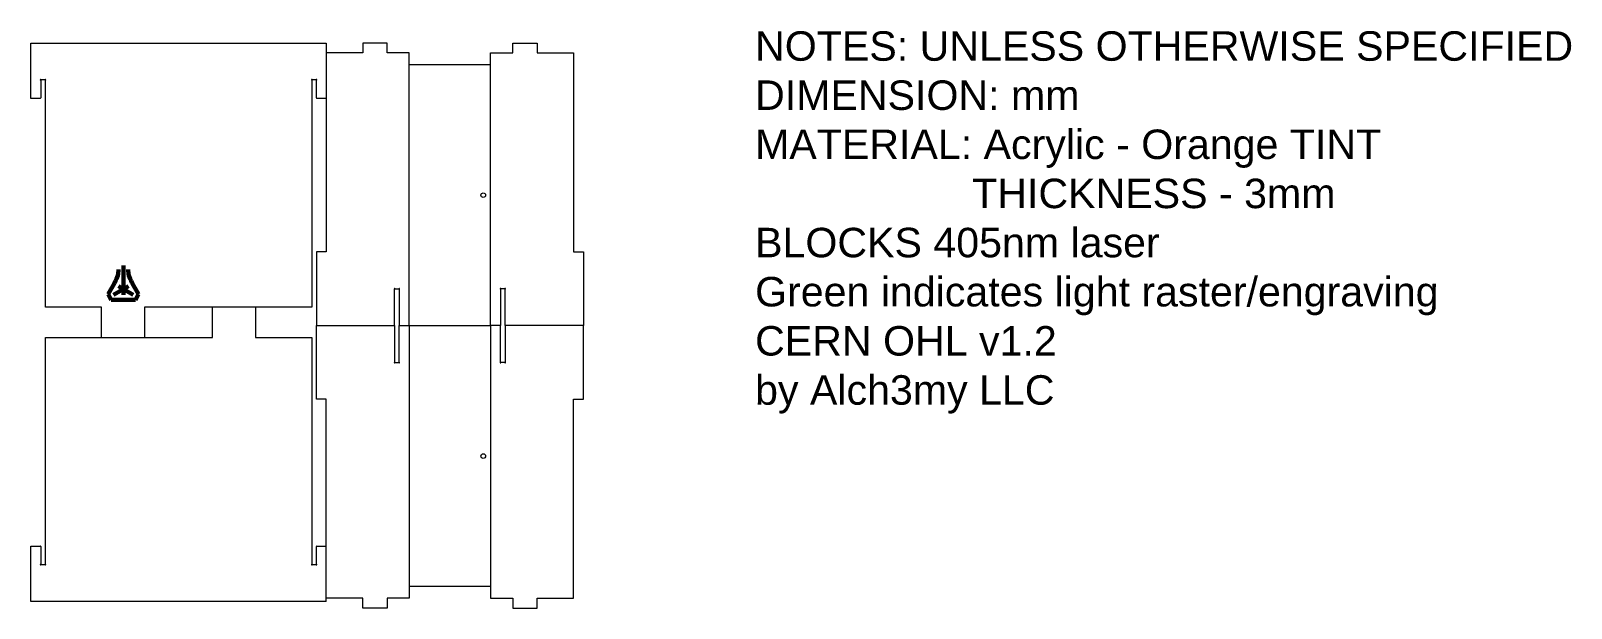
# Model space of a CAD drawing. Header units: millimetres. Extents: x -192 to 854, y -191 to 200.
import ezdxf

# ---------------------------------------------------------------- set-up
doc = ezdxf.new("R2010")
doc.units = ezdxf.units.MM
doc.layers.get('0').update_dxf_attribs({"lineweight": 25, "true_color": 0xffffff})
doc.styles.add('textstyle0', font='')
doc.styles.get('textstyle0').set_extended_font_data('Arial')

# ---------------------------------------------------------------- blocks, each defined once
blk = doc.blocks.new('Alch3my')
at = {"color": 3, "lineweight": 106, "true_color": 0x00ff00}
for p, q in [((0, -0.9), (0, -42.6)), ((-12.7, -25.9), (-21.6, -41.4)), ((-13.9, -42.7), (7.1, -30.4)), ((13.9, -42.5), (-7.1, -30.3)), ((12.6, -25.9), (21.5, -41.4)), ((-17.2, -49.5), (0, -49.5)), ((17.1, -49.5), (0, -49.5))]:
    blk.add_line(p, q, dxfattribs=at)
at = {"color": 3, "linetype": 'Continuous', "lineweight": 106, "true_color": 0x00ff00}
for p, q in [((-21.6, -41.4), (-17.2, -49.5)), ((21.5, -41.4), (17.1, -49.5))]:
    blk.add_line(p, q, dxfattribs=at)
at = {"color": 3, "lineweight": 106, "true_color": 0x00ff00}
blk.add_ellipse((0.1, -34.5), major_axis=(1.84, 0.01), ratio=0.742524, dxfattribs=at)
for points in [[(-6.9, -6.6), (-7, -13), (-7.8, -16.6), (-12.7, -25.9)], [(6.8, -6.6), (6.9, -13), (7.7, -16.6), (12.6, -25.9)]]:
    blk.add_open_spline(points, degree=3, dxfattribs=at)

msp = doc.modelspace()

# ---------------------------------------------------------------- linework, layer by layer
for p, q in [((-192, 154.5), (-192, 192)), ((-192, 192), (8.74, 192)), ((8.74, 192), (8.74, 50.28)), ((50.04, 192), (33.52, 192)), ((33.52, 192), (33.52, 185.28)), ((50.04, 185.28), (50.04, 192)), ((135.35, 185.28), (135.35, 192)), ((135.35, 192), (151.87, 192)), ((151.87, 192), (151.87, 185.28)), ((33.52, 185.28), (8.74, 185.28)), ((65.02, 185.28), (50.04, 185.28)), ((65.02, 0.28), (65.02, 185.28)), ((120.37, 0.28), (120.37, 185.28)), ((120.37, 185.28), (135.35, 185.28)), ((151.87, 185.28), (176.65, 185.28)), ((176.65, 185.28), (176.65, 50.28)), ((120.37, 177.28), (65.02, 177.28)), ((-185.28, 166.75), (-185.28, 154.75)), ((-182.38, 167), (-185.03, 167)), ((-182.13, 12.88), (-182.13, 166.75)), ((-1.13, 166.75), (-1.13, 12.88)), ((1.77, 167), (-0.88, 167)), ((2.02, 154.75), (2.02, 166.75)), ((-185.53, 154.5), (-192, 154.5)), ((8.74, 154.5), (2.27, 154.5)), ((8.74, 50.28), (2.02, 50.28)), ((2.02, 50.28), (2.02, 0.28)), ((176.65, 50.28), (183.37, 50.28)), ((183.37, 50.28), (183.37, 0.28)), ((55.15, 0.28), (55.15, 25.03)), ((55.4, 25.28), (58.05, 25.28)), ((58.3, 25.03), (58.3, 0.28)), ((127.09, 25.03), (127.09, 0.28)), ((129.99, 25.28), (127.34, 25.28)), ((130.24, 0.28), (130.24, 25.03)), ((-143.98, 12.88), (-182.13, 12.88)), ((-143.98, -7.72), (-143.98, 12.88)), ((-1.13, 12.88), (-114.78, 12.88)), ((-114.78, 12.88), (-114.78, -7.72)), ((-68.48, -7.72), (-68.48, 12.88)), ((-39.28, 12.88), (-39.28, -7.72)), ((2.02, -49.72), (2.02, 0.28)), ((2.02, 0.28), (55.15, 0.28)), ((55.15, 0.28), (55.15, -24.47)), ((58.3, -24.47), (58.3, 0.28)), ((58.3, 0.28), (65.02, 0.28)), ((65.02, 0.28), (65.02, -184.72)), ((65.02, 0.28), (120.37, 0.28)), ((120.37, 0.28), (120.37, -184.72)), ((127.09, 0.28), (120.37, 0.28)), ((127.09, -24.47), (127.09, 0.28)), ((183.37, 0.28), (130.24, 0.28)), ((130.24, 0.28), (130.24, -24.47)), ((183.37, -49.72), (183.37, 0.28)), ((-182.13, -161.59), (-182.13, -7.72)), ((-182.13, -7.72), (-68.48, -7.72)), ((-39.28, -7.72), (-1.13, -7.72)), ((-1.13, -7.72), (-1.13, -161.59)), ((55.4, -24.72), (58.05, -24.72)), ((129.99, -24.72), (127.34, -24.72)), ((8.74, -49.72), (2.02, -49.72)), ((8.74, -186.84), (8.74, -49.72)), ((176.65, -184.72), (176.65, -49.72)), ((176.65, -49.72), (183.37, -49.72)), ((-192, -186.84), (-192, -149.34)), ((-192, -149.34), (-185.53, -149.34)), ((-185.28, -149.59), (-185.28, -161.59)), ((2.02, -161.59), (2.02, -149.59)), ((2.27, -149.34), (8.74, -149.34)), ((-185.03, -161.84), (-182.38, -161.84)), ((-0.88, -161.84), (1.77, -161.84)), ((120.37, -176.72), (65.02, -176.72)), ((8.74, -186.84), (-192, -186.84)), ((33.52, -184.72), (8.74, -184.72)), ((33.52, -191.44), (33.52, -184.72)), ((65.02, -184.72), (50.04, -184.72)), ((50.04, -184.72), (50.04, -191.44)), ((120.37, -184.72), (135.35, -184.72)), ((135.35, -184.72), (135.35, -191.44)), ((151.87, -191.44), (151.87, -184.72)), ((151.87, -184.72), (176.65, -184.72)), ((50.04, -191.44), (33.52, -191.44)), ((135.35, -191.44), (151.87, -191.44))]:
    msp.add_line(p, q)
for centre in [(115.37, 88.78), (115.37, -88.22)]:
    msp.add_circle(centre, 1.57)
for centre, start, end in [((-185.28, 167), 0, 270), ((-182.13, 167), 270, 180), ((-1.13, 167), 0, 270), ((2.02, 167), 270, 180), ((-185.53, 154.75), 270, 0), ((2.27, 154.75), 180, 270), ((55.15, 25.28), 360, 270), ((58.3, 25.28), 270, 180), ((127.09, 25.28), 0, 270), ((130.24, 25.28), 270, 180), ((55.15, -24.72), 90, 0), ((58.3, -24.72), 180, 90), ((127.09, -24.72), 90, 0), ((130.24, -24.72), 180, 90), ((-185.53, -149.59), 0, 90), ((2.27, -149.59), 90, 180), ((-185.28, -161.84), 90, 0), ((-182.13, -161.84), 180, 90), ((-1.13, -161.84), 90, 0), ((2.02, -161.84), 180, 90)]:
    msp.add_arc(centre, 0.25, start, end)

# ---------------------------------------------------------------- block references
at = {"xscale": 0.48, "yscale": 0.48}
msp.add_blockref('Alch3my', (-129.13, 41.59), dxfattribs=at)

# ---------------------------------------------------------------- texts
at = {"insert": (300, 200), "char_height": 10, "attachment_point": 1, "style": 'textstyle0'}
msp.add_mtext('\\c0;\\H20;NOTES: UNLESS OTHERWISE SPECIFIED\\PDIMENSION: mm\\PMATERIAL: Acrylic - Orange TINT\\P                   THICKNESS - 3mm\\PBLOCKS 405nm laser\\PGreen indicates light raster/engraving\\PCERN OHL v1.2\\Pby Alch3my LLC', dxfattribs=at)

doc.saveas('drawing.dxf')
